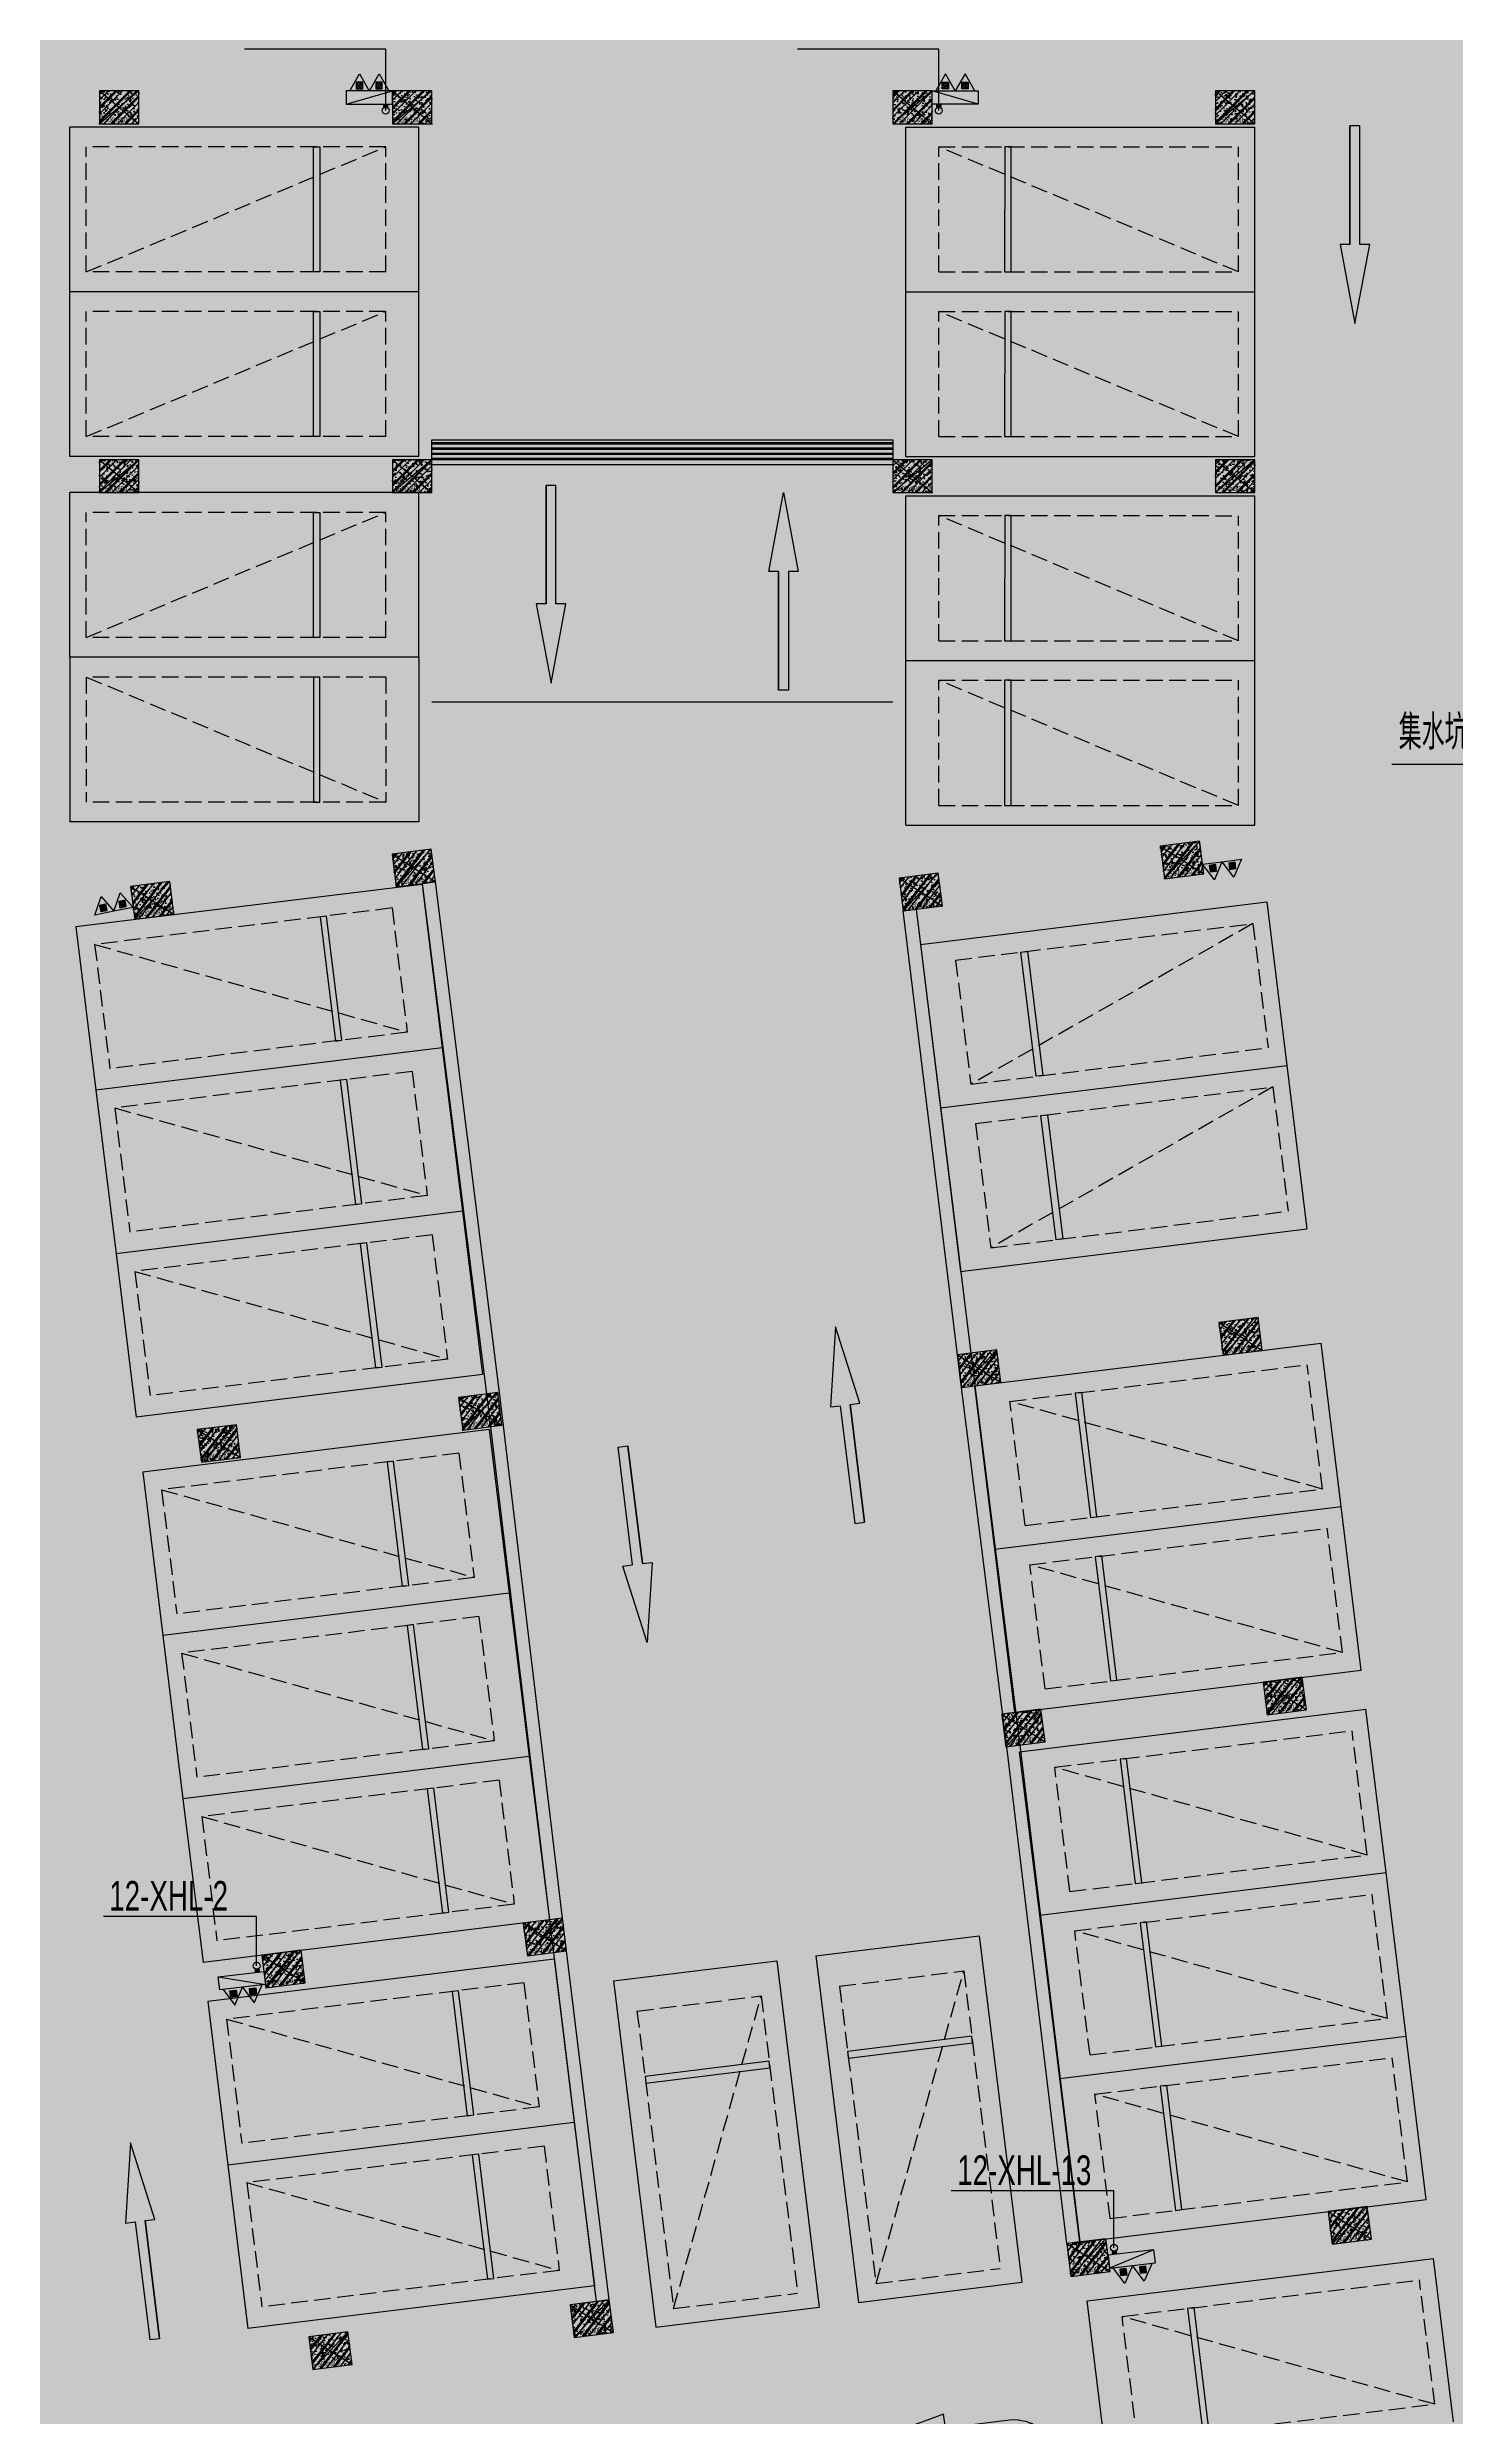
# Model space of a CAD drawing. Extents: x -1338203 to 1886333, y -530034 to 1031844.
# Drawn here: x 804366 to 825756, y -423773 to -387801 of the extents above; entities that cross this region are included whole.
import ezdxf
from ezdxf.enums import TextEntityAlignment as Align

# ---------------------------------------------------------------- set-up
doc = ezdxf.new("R2010")
doc.units = 0
doc.header["$LTSCALE"] = 1000
doc.header["$MEASUREMENT"] = 0
doc.linetypes.add('A-001-平面B2$0$__DASH', pattern=[0.35, 0.25, -0.1])
for name, color, linetype in [('A-001-平面参照B2$0$AUDIT-BAD-LAYER', 7, 'Continuous'), ('A-001-平面参照B2$0$AUDIT_D_210610200414-0', 40, 'Continuous'), ('A-001-平面参照B2$0$减速带', 124, 'Continuous'), ('A-001-车位参照B2$0$减速带', 124, 'Continuous'), ('A-FIRE', 7, 'Continuous'), ('p-a-regular', 5, 'Continuous'), ('S001南区墙柱$0$0S-CW-HATCH', 251, 'Continuous'), ('S001南区墙柱$0$0S-CW-HATCH-UP', 251, 'Continuous'), ('S001南区墙柱$0$S001-墙柱B1_1$0$0S-CC-LINE', 52, 'Continuous'), ('S001南区墙柱$0$S001-墙柱B1_1$0$0S-CW-HATCH-UP', 251, 'Continuous'), ('S001地下二墙柱$0$0S-WS-LINE-UP', 231, 'Continuous'), ('中心线', 42, 'Continuous'), ('地面指向箭头', 7, 'Continuous'), ('坡道线', 7, 'Continuous'), ('负二层消火栓$0$负二层消火栓$0$0P-ACC-FH', 7, 'Continuous'), ('负二层消火栓$0$负二层消火栓$0$0P-DIM-FH', 3, 'Continuous'), ('负二层消火栓$0$负二层消火栓$0$0P-PIPE-FH', 1, 'Continuous'), ('负二层消火栓$0$负二层消火栓$0$0P-VPIPE-FH', 1, 'Continuous'), ('负二层消火栓$0$负二层消火栓$1$0P-EQUIP-FH', 7, 'Continuous'), ('负二层集水坑及排水沟$0$负二层集水坑及排水沟$0$0P-A-LEAD', 3, 'Continuous')]:
    doc.layers.add(name, color=color, linetype=linetype)
doc.layers.add('p-a-regular-deadend', color=6, linetype='Continuous', true_color=0xff00ff)
doc.layers.add('p-a-regular-narrow', color=7, linetype='Continuous', true_color=0x9600ff)
doc.layers.add('p-h-walkable', color=7, linetype='Continuous', lineweight=70, true_color=0xf0f0f0)
doc.layers.add('S001南区墙柱$0$S001-墙柱B1_1$0$0S-A-TIPS', color=10, linetype='Continuous', plot=False)
doc.styles.add('S001南区墙柱$0$S001-墙柱B1_1$0$AAD-S', font='aad-s.shx', dxfattribs={"width": 0.7, "bigfont": 'aad-hztxt.shx'})
doc.styles.add('负二层消火栓$0$负二层消火栓$0$AAD-S', font='aad-s.shx', dxfattribs={"width": 0.7, "bigfont": 'aad-hztxt.shx'})
doc.styles.add('负二层集水坑及排水沟$0$负二层集水坑及排水沟$0$AAD-TXT', font='AAD-TXT.shx', dxfattribs={"width": 0.7, "height": 3, "bigfont": 'AAD-HZTXT.shx'})

# ---------------------------------------------------------------- blocks, each defined once
blk = doc.blocks.new('A-001-平面参照B2')
at = {"layer": 'A-001-平面参照B2$0$减速带'}
h = blk.add_hatch(dxfattribs=at)
h.set_pattern_fill('ANSI31', color=256, scale=50, angle=-225, style=0)
h.set_pattern_definition([(179.999999, (207966.28, -926328.17), (-1e-06, -79.375), [])])
h.paths.add_polyline_path([(50841, -230150), (50841, -230450), (43841, -230450), (43841, -230150)])
h = blk.add_hatch(dxfattribs=at)
h.set_pattern_fill('ANSI31', color=256, scale=50, angle=-225, style=0)
h.set_pattern_definition([(179.999999, (207966.28, -926328.17), (-1e-06, -79.375), [])])
h.paths.add_polyline_path([(50841, -230150), (50841, -230450), (43841, -230450), (43841, -230150)])
h = blk.add_hatch(dxfattribs=at)
h.set_pattern_fill('ANSI31', color=256, scale=50, angle=-225, style=0)
h.set_pattern_definition([(179.999999, (207966.28, -926328.17), (-1e-06, -79.375), [])])
h.paths.add_polyline_path([(50841, -230150), (50841, -230450), (43841, -230450), (43841, -230150)])
h = blk.add_hatch(dxfattribs=at)
h.set_pattern_fill('ANSI31', color=256, scale=50, angle=-225, style=0)
h.set_pattern_definition([(179.999999, (207966.28, -926328.17), (-1e-06, -79.375), [])])
h.paths.add_polyline_path([(50841, -230150), (50841, -230450), (43841, -230450), (43841, -230150)])
at = {"layer": 'A-001-平面参照B2$0$AUDIT-BAD-LAYER'}
blk.add_line((50841, -230526), (43841, -230526), dxfattribs=at)
at = {"layer": 'A-001-平面参照B2$0$AUDIT_D_210610200414-0'}
blk.add_lwpolyline([(43841, -234126), (50841, -234126)], dxfattribs=at)
at = {"layer": 'A-001-平面参照B2$0$减速带'}
blk.add_lwpolyline([(50841, -230150), (50841, -230450), (43841, -230450), (43841, -230150)], close=True, dxfattribs=at)
blk.add_lwpolyline([(50841, -230150), (50841, -230450), (43841, -230450), (43841, -230150)], close=True, dxfattribs=at)
blk.add_lwpolyline([(50841, -230150), (50841, -230450), (43841, -230450), (43841, -230150)], close=True, dxfattribs=at)
blk.add_lwpolyline([(50841, -230150), (50841, -230450), (43841, -230450), (43841, -230150)], close=True, dxfattribs=at)
blk = doc.blocks.new('负二层集水坑及排水沟')
at = {"layer": '负二层集水坑及排水沟$0$负二层集水坑及排水沟$0$0P-A-LEAD'}
blk.add_line((63491, -235078), (58421, -235078), dxfattribs=at)
at = {"layer": '负二层集水坑及排水沟$0$负二层集水坑及排水沟$0$0P-A-LEAD', "color": 7, "style": '负二层集水坑及排水沟$0$负二层集水坑及排水沟$0$AAD-TXT', "width": 0.7}
blk.add_text('集水坑1500*1500*1500(H)', height=525, dxfattribs=at).set_placement((58526, -234851))
blk = doc.blocks.new('负二层消火栓$0$负二层消火栓$1$$TwtSys$00000546')
h = blk.add_hatch()
h.set_pattern_fill('ANSI31', color=256, scale=200, style=0)
h.set_pattern_definition([(45, (-38543.802, -6670.83), (-17.67767, 17.67767), [])])
h.paths.add_polyline_path([(-65, 174), (65, 174), (65, 44), (-65, 44)])
for points in [[(0, 344), (-198, 0), (198, 0)], [(-65, 174), (65, 174), (65, 44), (-65, 44)]]:
    blk.add_lwpolyline(points, close=True)
blk = doc.blocks.new('负二层消火栓$0$负二层消火栓$0$$TwtSys$00000434')
for p, q in [((-0.5, 0.5), (-0.5, -0.5)), ((-0.5, -0.5), (0.5, 0.5)), ((0.5, 0.5), (-0.5, 0.5)), ((0.5, -0.5), (0.5, 0.5)), ((-0.5, -0.5), (0.5, -0.5))]:
    blk.add_line(p, q)
blk.add_solid([(0.5, -0.5), (0.5, 0.5), (-0.5, -0.5)])
blk = doc.blocks.new('负二层消火栓')
at = {"layer": '负二层消火栓$0$负二层消火栓$0$0P-DIM-FH'}
for p, q in [((43141, -224215, 800), (40996, -224215, 800)), ((43141, -225150, 800), (43141, -224215, 800)), ((51541, -224215, 800), (49396, -224215, 800)), ((51541, -225150, 800), (51541, -224215, 800)), ((41180, -252570, 800), (38852, -252570, 800)), ((41180, -253317, 800), (41180, -252570, 800)), ((54201, -256736, -2200), (51731, -256736, -2200)), ((54201, -257599, -2200), (54201, -256736, -2200))]:
    blk.add_line(p, q, dxfattribs=at)
at = {"layer": '负二层消火栓$0$负二层消火栓$0$0P-PIPE-FH', "linetype": 'Continuous', "const_width": 82.5}
for points in [[(43141, -225098), (43141, -225050)], [(51541, -225098), (51541, -225050)], [(41186, -253369), (41192, -253416)]]:
    blk.add_lwpolyline(points, dxfattribs=at)
at = {"layer": '负二层消火栓$0$负二层消火栓$0$0P-PIPE-FH', "linetype": 'Continuous', "const_width": 82.5, "elevation": -3000}
blk.add_lwpolyline([(54207, -257651), (54212, -257698)], dxfattribs=at)
at = {"layer": '负二层消火栓$0$负二层消火栓$0$0P-VPIPE-FH', "linetype": 'Continuous'}
for centre in [(43141, -225150), (51541, -225150), (41180, -253317), (54201, -257599, -3000)]:
    blk.add_circle(centre, 52.5, dxfattribs=at)
at = {"layer": '负二层消火栓$0$负二层消火栓$0$0P-ACC-FH', "zscale": 700}
for p, xscale, yscale, rotation in [((42891, -224950), -700, -200, 180), ((40955, -253544), -700, 200, 186.669974410336), ((54472, -257769, -3000), 700, 200, 186.6699744103553)]:
    blk.add_blockref('负二层消火栓$0$负二层消火栓$0$$TwtSys$00000434', p, dxfattribs=dict(at, xscale=xscale, yscale=yscale, rotation=rotation))
at = {"layer": '负二层消火栓$0$负二层消火栓$0$0P-ACC-FH', "xscale": -700, "yscale": 200, "zscale": 700}
blk.add_blockref('负二层消火栓$0$负二层消火栓$0$$TwtSys$00000434', (51791, -224950), dxfattribs=at)
at = {"layer": '负二层消火栓$0$负二层消火栓$1$0P-EQUIP-FH', "yscale": 0.75, "zscale": 0.75}
for p, xscale in [((42742, -224850, 800), -0.75), ((43040, -224850, 800), -0.75), ((51642, -224850, 800), 0.75), ((51940, -224850, 800), 0.75)]:
    blk.add_blockref('负二层消火栓$0$负二层消火栓$1$$TwtSys$00000546', p, dxfattribs=dict(at, xscale=xscale))
at = {"layer": '负二层消火栓$0$负二层消火栓$1$0P-EQUIP-FH'}
for p, xscale, yscale, zscale, rotation in [((55694, -236572), -0.7499999999999999, 0.7499999999999999, 0.75, 187.1903137647192), ((55990, -236535), -0.7499999999999999, 0.7499999999999999, 0.75, 187.1903137647192), ((38866, -237335), -0.75, 0.75, 0.75, 11.23742529205413), ((39158, -237277), -0.75, 0.75, 0.75, 11.23742529205413), ((40819, -253661, 800), 0.7499999999999999, 0.7499999999999999, 0.7499999999999999, 186.6699744103359), ((41114, -253626, 800), 0.7499999999999999, 0.7499999999999999, 0.7499999999999999, 186.6699744103359), ((54336, -257885, -2200), -0.7499999999999992, 0.7499999999999999, 0.7499999999999999, 186.6699744103553), ((54632, -257851, -2200), -0.7499999999999992, 0.7499999999999999, 0.7499999999999999, 186.6699744103553)]:
    blk.add_blockref('负二层消火栓$0$负二层消火栓$1$$TwtSys$00000546', p, dxfattribs=dict(at, xscale=xscale, yscale=yscale, zscale=zscale, rotation=rotation))
at = {"layer": '负二层消火栓$0$负二层消火栓$0$0P-DIM-FH', "color": 7, "style": '负二层消火栓$0$负二层消火栓$0$AAD-S', "width": 0.7}
for s, p in [('12-XHL-2', (38942, -252480, 800)), ('12-XHL-13', (51821, -256646, -2200))]:
    blk.add_text(s, height=450, dxfattribs=at).set_placement(p)
blk = doc.blocks.new('直行')
at = {"layer": '地面指向箭头'}
blk.add_hatch(color=251, dxfattribs=at).paths.add_polyline_path([(-29241, 4059962), (-29466, 4058762), (-29316, 4058762), (-29316, 4056961), (-29166, 4056961), (-29166, 4058762), (-29016, 4058762)])
at = {"layer": '地面指向箭头', "color": 251}
blk.add_lwpolyline([(-29316, 4058762), (-29316, 4056961), (-29316, 4058762), (-29316, 4058762), (-29466, 4058762), (-29241, 4059962), (-29016, 4058762), (-29166, 4058762), (-29166, 4056961), (-29316, 4056961), (-29316, 4056961)], dxfattribs=at)
blk = doc.blocks.new('JTDT')
at = {"layer": 'A-FIRE'}
h = blk.add_hatch(color=251, dxfattribs=at)
h.dxf.hatch_style = 1
h.paths.add_polyline_path([(189165, 82916), (189162, 82988), (189159, 82988), (189147, 83060), (189144, 83075), (189126, 83123), (189114, 83162), (189105, 83180), (189081, 83230), (189072, 83245), (189057, 83269), (189036, 83299), (189024, 83317), (189021, 83320), (189021, 83323), (188961, 83389), (188893, 83449), (188818, 83500), (188734, 83542), (188650, 83571), (188561, 83586), (188468, 83592), (188378, 83586), (188288, 83571), (188202, 83542), (188118, 83500), (188043, 83449), (187974, 83389), (187915, 83323), (187915, 83320), (187912, 83317), (187900, 83299), (187882, 83269), (187864, 83245), (187858, 83230), (187831, 83180), (187822, 83162), (187810, 83123), (187795, 83075), (187789, 83060), (187777, 82988), (187771, 82916), (187771, 82895), (187771, 82839), (187771, 81938), (187559, 81938), (187559, 81935), (187867, 80625), (187876, 80592), (187882, 80625), (188190, 81935), (187983, 81935), (187983, 81938), (187983, 82839), (187986, 82895), (187989, 82916), (188007, 82988), (188037, 83060), (188046, 83075), (188076, 83123), (188109, 83162), (188124, 83180), (188184, 83230), (188205, 83245), (188247, 83269), (188318, 83299), (188390, 83317), (188441, 83320), (188468, 83323), (188492, 83320), (188543, 83317), (188615, 83299), (188686, 83269), (188728, 83245), (188749, 83230), (188809, 83180), (188824, 83162), (188857, 83123), (188887, 83075), (188896, 83060), (188926, 82988), (188944, 82916), (188947, 82895), (188949, 82839), (188949, 80625), (189168, 80625), (189168, 82839), (189168, 82895)])
at = {"layer": '地面指向箭头', "color": 251, "linetype": 'Continuous'}
blk.add_lwpolyline([(189165, 82916), (189162, 82988), (189159, 82988), (189147, 83060), (189144, 83075), (189126, 83123), (189114, 83162), (189105, 83180), (189081, 83230), (189072, 83245), (189057, 83269), (189036, 83299), (189024, 83317), (189021, 83320), (189021, 83323), (188961, 83389), (188893, 83449), (188818, 83500), (188734, 83542), (188650, 83571), (188561, 83586), (188468, 83592), (188378, 83586), (188288, 83571), (188202, 83542), (188118, 83500), (188043, 83449), (187974, 83389), (187915, 83323), (187915, 83320), (187912, 83317), (187900, 83299), (187882, 83269), (187864, 83245), (187858, 83230), (187831, 83180), (187822, 83162), (187810, 83123), (187795, 83075), (187789, 83060), (187777, 82988), (187771, 82916), (187771, 82895), (187771, 82839), (187771, 81938), (187559, 81938), (187559, 81935), (187867, 80625), (187876, 80592), (187882, 80625), (188190, 81935), (187983, 81935), (187983, 81938), (187983, 82839), (187986, 82895), (187989, 82916), (188007, 82988), (188037, 83060), (188046, 83075), (188076, 83123), (188109, 83162), (188124, 83180), (188184, 83230), (188205, 83245), (188247, 83269), (188318, 83299), (188390, 83317), (188441, 83320), (188468, 83323), (188492, 83320), (188543, 83317), (188615, 83299), (188686, 83269), (188728, 83245), (188749, 83230), (188809, 83180), (188824, 83162), (188857, 83123), (188887, 83075), (188896, 83060), (188926, 82988), (188944, 82916), (188947, 82895), (188949, 82839), (188949, 80625), (189168, 80625), (189168, 82839), (189168, 82895), (189165, 82916)], dxfattribs=at)
blk = doc.blocks.new('A$C3d42903c')
at = {"layer": '中心线', "color": 251, "const_width": 150}
for points in [[(412810, 140948), (412810, 138948)], [(401060, 140359), (401060, 138359)], [(412810, 136948), (412810, 134948)], [(401060, 136474), (401060, 134474)], [(412810, 132948), (412810, 130948)], [(401060, 132044), (401060, 130044)], [(392086, 106058), (391842, 108043)]]:
    blk.add_lwpolyline(points, dxfattribs=at)
at = {"layer": '坡道线', "color": 251, "const_width": 150}
for points in [[(397689, 128743), (400329, 107249)], [(401165, 128542), (403127, 112566)], [(404642, 128341), (407129, 108082)], [(401468, 126082), (403083, 126977), (404871, 126470)], [(401529, 125585), (403144, 126481), (404932, 125973)], [(398071, 125635), (399856, 125156), (401468, 126082)], [(401589, 125089), (403205, 125985), (404993, 125477)], [(398132, 125138), (399916, 124660), (401529, 125585)], [(398193, 124642), (399977, 124164), (401589, 125089)], [(401955, 122111), (403571, 123007), (405359, 122499)], [(402016, 121615), (403632, 122511), (405420, 122003)], [(398559, 121664), (400343, 121186), (401955, 122111)], [(402077, 121119), (403693, 122015), (405481, 121507)], [(398620, 121168), (400404, 120690), (402016, 121615)], [(398681, 120672), (400465, 120194), (402077, 121119)], [(402443, 118141), (404058, 119037), (405846, 118529)], [(402504, 117645), (404119, 118541), (405907, 118033)], [(399046, 117694), (400831, 117216), (402443, 118141)], [(402564, 117149), (404180, 118045), (405968, 117537)], [(399107, 117198), (400892, 116720), (402504, 117645)], [(399168, 116702), (400952, 116223), (402564, 117149)], [(402869, 114667), (404485, 115563), (406273, 115055)], [(402930, 114171), (404546, 115067), (406334, 114559)], [(399473, 114220), (401257, 113742), (402869, 114667)], [(402991, 113675), (404607, 114571), (406395, 114063)], [(399534, 113724), (401318, 113246), (402930, 114171)], [(399595, 113228), (401379, 112750), (402991, 113675)]]:
    blk.add_lwpolyline(points, dxfattribs=at)
at = {"layer": '地面指向箭头', "color": 251, "xscale": -1}
for p, rotation in [((440821, 4197207), 180), ((428611, 4191749), 180), ((869453, -3911249), 6.99998202985796), ((858745, -3923640), 6.999982029857957)]:
    blk.add_blockref('直行', p, dxfattribs=dict(at, rotation=rotation))
at = {"layer": '地面指向箭头', "color": 251}
blk.add_blockref('直行', (432142, -3925280), dxfattribs=at)
for name, p, rotation in [('直行', (-122853, 4143369), 186.9982289800739), ('JTDT', (301149, 281678), 276.9999963989623)]:
    blk.add_blockref(name, p, dxfattribs=dict(at, rotation=rotation))
blk = doc.blocks.new('S001南区墙柱$0$AAD_BLOCK_20230215093950878')
at = {"layer": 'S001南区墙柱$0$0S-CW-HATCH'}
h = blk.add_hatch(color=256, dxfattribs=at)
h.dxf.hatch_style = 1
h.paths.add_polyline_path([(-300, -250), (300, -250), (300, 250), (-300, 250)])
at = {"layer": 'S001南区墙柱$0$0S-CW-HATCH-UP'}
h = blk.add_hatch(dxfattribs=at)
h.set_pattern_fill('钢筋混凝土', color=256, scale=30, pattern_type=2)
h.set_pattern_definition([(45, (-42203.53, -84001.15), (-106.06602, 106.06602), []), (50, (-42203.53, -84001.15), (215.17805, -18.82564), [22.5, -247.5]), (355, (-42203.53, -84001.15), (-41.6254, 225.65764), [18, -198]), (100.4514, (-42185.6, -84002.72), (173.5528, 206.83186), [19.12206, -210.34263]), (46.1842, (-42203.53, -83941.15), (320.1723, -49.6557), [33.75, -371.25]), (96.6356, (-42176.85, -83945.3), (280.3988, 292.2354), [28.6831, -315.5139]), (351.1842, (-42203.53, -83941.15), (280.3986, 292.2356), [27, -297]), (21, (-42173.53, -83956.15), (179.0721, -120.78567), [22.5, -247.5]), (326, (-42173.53, -83956.15), (72.9946, 217.545), [18, -198]), (71.4514, (-42158.6, -83966.21), (252.0668, 96.75915), [19.12206, -210.34263]), (37.5, (-42203.53, -84001.15), (3.647957, 99.868156), [1.5, -195.6, 1.5, -201, 1.5, -198.75]), (7.5, (-42203.53, -84001.15), (78.92086, 118.32351), [1.5, -114.6, 1.5, -191.1, 1.5, -75.75]), (327.5, (-42270.43, -84001.15), (160.14673, -6.76646), [1.5, -75, 1.5, -234, 1.5, -310.5]), (317.5, (-42300.43, -84001.15), (174.95585, 30.0315), [1.5, -97.5, 1.5, -155.4, 1.5, -220.5])])
h.paths.add_polyline_path([(-300, -250), (300, -250), (300, 250), (-300, 250)])
at = {"layer": 'S001南区墙柱$0$S001-墙柱B1_1$0$0S-CW-HATCH-UP', "transparency": 33554661}
h = blk.add_hatch(dxfattribs=at)
h.set_pattern_fill('钢筋混凝土', color=0, scale=30)
h.set_pattern_definition([(45, (48108.52, -15514.205), (-53.03301, 53.03301), []), (50, (48108.52, -15514.2), (215.17805, -18.82564), [22.5, -247.5]), (355, (48108.52, -15514.2), (-41.6254, 225.6576), [18, -198]), (100.4514, (48126.45, -15515.77), (173.5528, 206.8319), [19.1221, -210.3426]), (46.1842, (48108.52, -15454.2), (320.1723, -49.6557), [33.75, -371.25]), (96.6356, (48135.2, -15458.34), (280.3988, 292.2354), [28.683, -315.514]), (351.1842, (48108.52, -15454.2), (280.3986, 292.2356), [27, -297]), (21, (48138.52, -15469.2), (179.0721, -120.78567), [22.5, -247.5]), (326, (48138.52, -15469.2), (72.9946, 217.545), [18, -198]), (71.4514, (48153.44, -15479.27), (252.0668, 96.75915), [19.1221, -210.3426]), (37.5, (48108.52, -15514.205), (3.64796, 99.86816), [0, -195.6, 0, -201, 0, -198.75]), (7.5, (48108.52, -15514.2), (78.92086, 118.32351), [0, -114.6, 0, -191.1, 0, -75.75]), (327.5, (48041.62, -15514.205), (160.14673, -6.76646), [0, -75, 0, -234, 0, -310.5]), (317.5, (48011.62, -15514.2), (174.95585, 30.0315), [0, -97.5, 0, -155.4, 0, -220.5])])
h.paths.add_polyline_path([(-300, -250), (300, -250), (300, 250), (-300, 250)])
at = {"layer": 'S001南区墙柱$0$S001-墙柱B1_1$0$0S-A-TIPS'}
for p, q in [((-300, 250), (300, -250)), ((300, 250), (-300, -250))]:
    blk.add_line(p, q, dxfattribs=at)
at = {"layer": 'S001南区墙柱$0$S001-墙柱B1_1$0$0S-CC-LINE'}
blk.add_lwpolyline([(-300, -250), (300, -250), (300, 250), (-300, 250)], close=True, dxfattribs=at)
at = {"layer": 'S001南区墙柱$0$S001-墙柱B1_1$0$0S-A-TIPS', "style": 'S001南区墙柱$0$S001-墙柱B1_1$0$AAD-S', "width": 0.7}
blk.add_text('500x600', height=75, dxfattribs=at).set_placement((-45, -187), align=Align.MIDDLE_CENTER)

msp = doc.modelspace()

# ---------------------------------------------------------------- hatches: boundary and pattern name
at = {"ltscale": 0.002}
h = msp.add_hatch(color=251, dxfattribs=at)
h.dxf.hatch_style = 1
h.paths.add_polyline_path([(810259.3, -400472.6), (810060.9, -400497.5), (811035.1, -408246.1), (811991.5, -416228.9), (812703.2, -422023.1), (812901.7, -421998.7), (812190.1, -416204.8), (811233.7, -408221.7)])
h = msp.add_hatch(color=251, dxfattribs=at)
h.dxf.hatch_style = 1
h.paths.add_polyline_path([(819849.7, -421147.2), (818939.5, -413601.8), (818253.5, -408146.1), (817365, -400911.4), (817563.5, -400886.5), (818452, -408121.5), (819138, -413577.3), (820050.5, -421121.9)])
at = {"layer": 'A-001-车位参照B2$0$减速带'}
h = msp.add_hatch(dxfattribs=at)
h.set_pattern_fill('ANSI31', color=256, scale=50, angle=-225, style=0)
h.set_pattern_definition([(179.999999, (974331.65, -1089938.8), (-1e-06, -79.375), [])])
h.paths.add_polyline_path([(817206.6, -393760.6), (817206.6, -394060.6), (810206.6, -394060.6), (810206.6, -393760.6)])
at = {"layer": 'p-h-walkable', "ltscale": 0.002}
h = msp.add_hatch(color=256, dxfattribs=at)
h.dxf.hatch_style = 1
h.paths.add_polyline_path([(728556.4, -320761.3), (728556.4, -348211.5), (746356.3, -348211.5), (750916.3, -338175), (842896.3, -338175), (843211.3, -349155), (839116.3, -349155), (839116.3, -377051.5), (864906.4, -377051.5), (864906.4, -390806.6), (875856.3, -395571.5), (875856.3, -404751.5), (834560.3, -404751.5), (839142.7, -442064.3), (869465.2, -438340.4), (871163.2, -452166.5), (873704.1, -451854.5), (877328.6, -464960.4), (761876, -479139.1), (761132.9, -468418.3), (764950.6, -465209), (763252.8, -451384.3), (799242.4, -446964.4), (793807.3, -404751.5), (750756.3, -404751.5), (751556.3, -388855), (648066.6, -388604.4), (648066.6, -380374.4), (641016.6, -380374.4), (641512.3, -365348.2), (660006.6, -364574.4), (660306.6, -340846.8), (656406.6, -340846.8), (656406.6, -336396.8), (656656.4, -340532.4), (656406.4, -332417.4), (712156.4, -332417.4), (712080.9, -320761.3)])

# ---------------------------------------------------------------- linework, layer by layer
for p, q in [((810006.4, -389010.4), (804706.4, -389010.9)), ((804706.6, -391510.9), (804706.4, -389010.9)), ((810006.6, -391510.4), (810006.4, -389010.4)), ((817406.6, -391510.4), (817406.8, -389010.4)), ((817406.8, -389010.4), (822706.8, -389010.9)), ((822706.6, -391510.9), (822706.8, -389010.9)), ((810006.4, -391510.4), (804706.4, -391510.9)), ((804706.6, -394010.9), (804706.4, -391510.9)), ((810006.6, -391510.4), (804706.6, -391510.9)), ((810006.6, -394010.4), (810006.4, -391510.4)), ((817406.6, -394010.4), (817406.8, -391510.4)), ((817406.6, -391510.4), (822706.6, -391510.9)), ((817406.8, -391510.4), (822706.8, -391510.9)), ((822706.6, -394010.9), (822706.8, -391510.9)), ((810006.6, -394010.4), (804706.6, -394010.9)), ((817406.6, -394010.4), (822706.6, -394010.9)), ((810006.4, -394560.4), (804706.4, -394560.9)), ((804706.6, -397060.9), (804706.4, -394560.9)), ((810006.6, -397060.4), (810006.4, -394560.4)), ((817406.6, -397110.4), (817406.8, -394610.4)), ((817406.8, -394610.4), (822706.8, -394610.9)), ((822706.6, -397110.9), (822706.8, -394610.9)), ((804706.6, -397060.9), (804706.4, -399560.9)), ((810006.6, -397060.4), (804706.6, -397060.9)), ((810006.6, -397061.4), (804706.6, -397060.9)), ((810006.6, -397061.4), (810006.4, -399561.4)), ((817406.5, -399610.4), (817406.7, -397110.4)), ((817406.6, -397110.4), (822706.6, -397110.9)), ((817406.7, -397110.4), (822706.7, -397110.9)), ((822706.5, -399610.9), (822706.7, -397110.9)), ((810006.4, -399561.4), (804706.4, -399560.9)), ((817406.5, -399610.4), (822706.5, -399610.9)), ((810060.8, -400508.9), (804800.3, -401154.5)), ((810060.8, -400508.9), (810365.3, -402990.3)), ((817627.8, -401421.9), (822888.2, -400775.5)), ((822888.2, -400775.5), (823193.1, -403256.9)), ((804800.3, -401154.5), (805104.8, -403635.8)), ((817627.8, -401421.9), (817932.7, -403903.3)), ((810365.3, -402990.3), (805104.8, -403635.8)), ((810365.4, -402990.3), (805104.9, -403635.8)), ((810365.4, -402990.3), (810669.9, -405471.7)), ((817932.4, -403903.3), (823192.9, -403256.9)), ((817932.7, -403903.3), (823193.1, -403256.9)), ((823192.9, -403256.9), (823497.8, -405738.2)), ((805104.9, -403635.8), (805409.4, -406117.2)), ((817932.4, -403903.3), (818237.3, -406384.6)), ((810669.9, -405471.7), (805409.4, -406117.2)), ((810670.2, -405471.7), (805409.6, -406117.2)), ((810670.2, -405471.7), (810974.7, -407953)), ((818237.3, -406384.6), (823497.8, -405738.2)), ((805409.6, -406117.2), (805714.1, -408598.6)), ((818451.9, -408121.2), (823712.5, -407475.7)), ((824017, -409957.1), (823712.5, -407475.7)), ((810974.7, -407953), (805714.1, -408598.6)), ((818756.4, -410602.6), (818451.9, -408121.2)), ((811077.4, -408786.8), (805816.9, -409432.3)), ((811077.4, -408786.8), (811381.9, -411268.2)), ((805816.9, -409432.3), (806121.4, -411913.7)), ((818756.4, -410602.6), (824017, -409957.1)), ((818756.7, -410602.6), (824017.2, -409957)), ((824321.7, -412438.4), (824017.2, -409957)), ((819061.2, -413084), (818756.7, -410602.6)), ((811381.9, -411268.2), (806121.4, -411913.7)), ((811382.2, -411268.1), (806121.6, -411913.7)), ((811382.2, -411268.1), (811686.7, -413749.5)), ((806121.6, -411913.7), (806426.1, -414395.1)), ((819061.2, -413084), (824321.7, -412438.4)), ((819134, -413678.2), (824394.5, -413032.6)), ((824699, -415514), (824394.5, -413032.6)), ((819438.5, -416159.6), (819134, -413678.2)), ((811686.7, -413749.5), (806426.1, -414395.1)), ((811686.9, -413749.5), (806426.4, -414395)), ((811686.9, -413749.5), (811991.4, -416230.9)), ((806426.4, -414395), (806730.9, -416876.4)), ((819438.5, -416159.6), (824699, -415514)), ((819438.7, -416159.5), (824699.3, -415514)), ((825003.7, -417995.4), (824699.3, -415514)), ((819743.2, -418640.9), (819438.7, -416159.5)), ((811991.4, -416230.9), (806730.9, -416876.4)), ((816040.5, -416778.5), (818521.8, -416473.8)), ((818521.8, -416473.8), (819167.7, -421734.3)), ((812065.1, -416826.3), (806804.6, -417471.9)), ((812065.1, -416826.3), (812369.6, -419307.7)), ((812963.6, -417156.6), (815445, -416852)), ((815445, -416852), (816090.9, -422112.5)), ((816040.5, -416778.5), (816686.3, -422039)), ((812963.6, -417156.6), (813609.5, -422417.1)), ((806804.6, -417471.9), (807109.1, -419953.3)), ((819743.2, -418640.9), (825003.7, -417995.4)), ((819743.4, -418640.9), (825004, -417995.3)), ((825308.5, -420476.7), (825004, -417995.3)), ((820047.9, -421122.3), (819743.4, -418640.9)), ((812369.6, -419307.7), (807109.1, -419953.3)), ((812369.9, -419307.7), (807109.3, -419953.2)), ((812369.9, -419307.7), (812674.4, -421789.1)), ((807109.3, -419953.2), (807413.8, -422434.6)), ((820047.9, -421122.3), (825308.5, -420476.7)), ((820157.9, -422015.6), (825418.4, -421370)), ((825722.9, -423851.4), (825418.4, -421370)), ((812674.4, -421789.1), (807413.8, -422434.6)), ((816686.3, -422039), (819167.7, -421734.3)), ((813609.5, -422417.1), (816090.9, -422112.5)), ((820462.4, -424497), (820157.9, -422015.6))]:
    msp.add_line(p, q)
at = {"linetype": 'A-001-平面B2$0$__DASH'}
for p, q in [((809506.4, -389310.4), (804956.4, -389310.8)), ((804956.6, -391210.8), (804956.4, -389310.8)), ((809506.6, -391210.4), (809506.4, -389310.4)), ((817906.6, -391210.4), (817906.8, -389310.4)), ((817906.8, -389310.4), (822456.8, -389310.8)), ((822456.6, -391210.8), (822456.8, -389310.8)), ((809506.6, -391210.4), (804956.6, -391210.8)), ((817906.6, -391210.4), (822456.6, -391210.8)), ((809506.4, -391810.4), (804956.4, -391810.8)), ((804956.6, -393710.8), (804956.4, -391810.8)), ((809506.6, -393710.4), (809506.4, -391810.4)), ((817906.6, -393710.4), (817906.8, -391810.4)), ((817906.8, -391810.4), (822456.8, -391810.8)), ((822456.6, -393710.8), (822456.8, -391810.8)), ((809506.6, -393710.4), (804956.6, -393710.8)), ((817906.6, -393710.4), (822456.6, -393710.8)), ((809506.4, -394860.4), (804956.4, -394860.8)), ((804956.6, -396760.8), (804956.4, -394860.8)), ((809506.6, -396760.4), (809506.4, -394860.4)), ((817906.6, -396810.4), (817906.8, -394910.4)), ((817906.8, -394910.4), (822456.8, -394910.8)), ((822456.6, -396810.8), (822456.8, -394910.8)), ((809506.6, -396760.4), (804956.6, -396760.8)), ((817906.6, -396810.4), (822456.6, -396810.8)), ((804956.6, -397360.9), (804956.4, -399260.9)), ((809506.6, -397361.4), (804956.6, -397360.9)), ((809506.6, -397361.4), (809506.4, -399261.4)), ((817906.5, -399310.4), (817906.7, -397410.4)), ((817906.7, -397410.4), (822456.7, -397410.8)), ((822456.5, -399310.8), (822456.7, -397410.8)), ((809506.4, -399261.4), (804956.4, -399260.9)), ((817906.5, -399310.4), (822456.5, -399310.8)), ((809601.1, -400867.6), (805084.9, -401421.8)), ((809601.1, -400867.6), (809832.5, -402753.4)), ((805084.9, -401421.8), (805316.4, -403307.6)), ((818160.6, -401658.7), (822676.7, -401103.8)), ((822676.7, -401103.8), (822908.4, -402989.6)), ((818160.6, -401658.7), (818392.4, -403544.5)), ((809832.5, -402753.4), (805316.4, -403307.6)), ((818392.4, -403544.5), (822908.4, -402989.6)), ((809905.7, -403349), (805389.6, -403903.1)), ((809905.7, -403349), (810137.1, -405234.8)), ((818465.3, -404140.1), (822981.3, -403585.1)), ((822981.3, -403585.1), (823213.1, -405471)), ((805389.6, -403903.1), (805621, -405789)), ((818465.3, -404140.1), (818697, -406025.9)), ((810137.1, -405234.8), (805621, -405789)), ((818697, -406025.9), (823213.1, -405471)), ((810210.4, -405830.3), (805694.3, -406384.5)), ((810210.4, -405830.3), (810441.8, -407716.2)), ((805694.3, -406384.5), (805925.7, -408270.4)), ((810441.8, -407716.2), (805925.7, -408270.4)), ((818984.7, -408358.1), (823500.9, -407803.9)), ((823732.3, -409689.8), (823500.9, -407803.9)), ((819216.2, -410243.9), (818984.7, -408358.1)), ((810617.7, -409145.4), (806101.6, -409699.6)), ((810617.7, -409145.4), (810849.1, -411031.3)), ((806101.6, -409699.6), (806333, -411585.5)), ((819216.2, -410243.9), (823732.3, -409689.8)), ((819289.5, -410839.4), (823805.6, -410285.3)), ((824037, -412171.1), (823805.6, -410285.3)), ((810849.1, -411031.3), (806333, -411585.5)), ((819520.9, -412725.3), (819289.5, -410839.4)), ((810922.4, -411626.8), (806406.3, -412181)), ((810922.4, -411626.8), (811153.8, -413512.7)), ((806406.3, -412181), (806637.7, -414066.8)), ((819520.9, -412725.3), (824037, -412171.1)), ((811153.8, -413512.7), (806637.7, -414066.8)), ((819666.8, -413915), (824182.9, -413360.8)), ((824414.3, -415246.7), (824182.9, -413360.8)), ((819898.2, -415800.9), (819666.8, -413915)), ((811227.2, -414108.2), (806711, -414662.3)), ((811227.2, -414108.2), (811458.6, -415994)), ((806711, -414662.3), (806942.5, -416548.2)), ((819898.2, -415800.9), (824414.3, -415246.7)), ((811458.6, -415994), (806942.5, -416548.2)), ((819971.5, -416396.4), (824487.7, -415842.2)), ((824719.1, -417728.1), (824487.7, -415842.2)), ((820202.9, -418282.2), (819971.5, -416396.4)), ((811605.4, -417185), (807089.3, -417739.2)), ((811605.4, -417185), (811836.8, -419070.9)), ((816399.2, -417238.2), (818285, -417006.6)), ((816399.2, -417238.2), (816953.6, -421754.3)), ((818285, -417006.6), (818839.5, -421522.7)), ((813322.3, -417616.3), (815208.2, -417384.8)), ((813322.3, -417616.3), (813876.8, -422132.4)), ((815208.2, -417384.8), (815762.6, -421900.9)), ((807089.3, -417739.2), (807320.7, -419625)), ((820202.9, -418282.2), (824719.1, -417728.1)), ((820276.3, -418877.7), (824792.4, -418323.6)), ((825023.8, -420209.4), (824792.4, -418323.6)), ((811836.8, -419070.9), (807320.7, -419625)), ((820507.7, -420763.6), (820276.3, -418877.7)), ((811910.1, -419666.4), (807394, -420220.5)), ((811910.1, -419666.4), (812141.5, -421552.2)), ((807394, -420220.5), (807625.4, -422106.4)), ((820507.7, -420763.6), (825023.8, -420209.4)), ((812141.5, -421552.2), (807625.4, -422106.4)), ((816953.6, -421754.3), (818839.5, -421522.7)), ((813876.8, -422132.4), (815762.6, -421900.9)), ((820690.7, -422252.4), (825206.8, -421698.3)), ((825438.3, -423584.1), (825206.8, -421698.3)), ((820922.1, -424138.3), (820690.7, -422252.4)), ((820922.1, -424138.3), (825438.3, -423584.1))]:
    msp.add_line(p, q, dxfattribs=at)
for points in [[(804956.6, -391210.8), (809506.4, -389310.4)], [(822456.6, -391210.8), (817906.8, -389310.4)], [(804956.6, -393710.8), (809506.4, -391810.4)], [(822456.6, -393710.8), (817906.8, -391810.4)], [(804956.6, -396760.8), (809506.4, -394860.4)], [(822456.6, -396810.8), (817906.8, -394910.4)], [(804956.6, -397360.9), (809506.4, -399261.4)], [(822456.5, -399310.8), (817906.7, -397410.4)], [(805084.9, -401421.8), (809832.5, -402753.4)], [(822676.7, -401103.8), (818392.4, -403544.5)], [(822981.3, -403585.1), (818697, -406025.9)], [(805389.6, -403903.1), (810137.1, -405234.8)], [(805694.3, -406384.5), (810441.8, -407716.2)], [(823732.3, -409689.8), (818984.7, -408358.1)], [(806101.6, -409699.6), (810849.1, -411031.3)], [(824037, -412171.1), (819289.5, -410839.4)], [(806406.3, -412181), (811153.8, -413512.7)], [(824414.3, -415246.7), (819666.8, -413915)], [(806711, -414662.3), (811458.6, -415994)], [(824719.1, -417728.1), (819971.5, -416396.4)], [(816953.6, -421754.3), (818285, -417006.6)], [(813876.8, -422132.4), (815208.2, -417384.8)], [(807089.3, -417739.2), (811836.8, -419070.9)], [(825023.8, -420209.4), (820276.3, -418877.7)], [(807394, -420220.5), (812141.5, -421552.2)], [(825438.3, -423584.1), (820690.7, -422252.4)]]:
    msp.add_lwpolyline(points, dxfattribs=at)
for points in [[(808506.4, -389310.5), (808506.6, -391210.5), (808406.6, -391210.5), (808406.4, -389310.5)], [(818906.8, -389310.5), (818906.6, -391210.5), (819006.6, -391210.5), (819006.8, -389310.5)], [(808506.4, -391810.5), (808506.6, -393710.5), (808406.6, -393710.5), (808406.4, -391810.5)], [(818906.8, -391810.5), (818906.6, -393710.5), (819006.6, -393710.5), (819006.8, -391810.5)], [(808506.4, -394860.5), (808506.6, -396760.5), (808406.6, -396760.5), (808406.4, -394860.5)], [(818906.8, -394910.5), (818906.6, -396810.5), (819006.6, -396810.5), (819006.8, -394910.5)], [(808506.4, -399261.3), (808506.6, -397361.3), (808406.6, -397361.3), (808406.4, -399261.3)], [(818906.7, -397410.5), (818906.5, -399310.5), (819006.5, -399310.5), (819006.7, -397410.5)], [(808839.9, -402875.2), (808608.5, -400989.4), (808509.3, -401001.6), (808740.7, -402887.4)], [(819384.9, -403422.6), (819153.2, -401536.7), (819252.4, -401524.5), (819484.1, -403410.4)], [(809144.5, -405356.6), (808913.1, -403470.8), (808813.9, -403482.9), (809045.3, -405368.8)], [(819689.6, -405903.9), (819457.8, -404018.1), (819557.1, -404005.9), (819788.8, -405891.7)], [(809449.3, -407838), (809217.9, -405952.1), (809118.6, -405964.3), (809350, -407850.2)], [(819977.3, -408236.3), (820208.7, -410122.1), (820308, -410110), (820076.5, -408224.1)], [(809856.6, -411153.1), (809625.1, -409267.2), (809525.9, -409279.4), (809757.3, -411165.3)], [(820282, -410717.6), (820513.4, -412603.5), (820612.7, -412591.3), (820381.3, -410705.5)], [(810161.3, -413634.5), (809929.9, -411748.6), (809830.6, -411760.8), (810062, -413646.6)], [(820659.3, -413793.2), (820890.8, -415679.1), (820990, -415666.9), (820758.6, -413781.1)], [(810466, -416115.8), (810234.6, -414230), (810135.4, -414242.1), (810366.8, -416128)], [(820964.1, -416274.6), (821195.5, -418160.4), (821294.8, -418148.3), (821063.3, -416262.4)], [(810844.3, -419192.7), (810612.8, -417306.8), (810513.6, -417319), (810745, -419204.8)], [(818406.9, -417999.2), (816521, -418230.7), (816533.2, -418330), (818419.1, -418098.4)], [(815330, -418377.3), (813444.2, -418608.9), (813456.4, -418708.1), (815342.2, -418476.6)], [(821268.8, -418755.9), (821500.2, -420641.8), (821599.5, -420629.6), (821368.1, -418743.8)], [(811149, -421674), (810917.6, -419788.2), (810818.3, -419800.3), (811049.7, -421686.2)], [(821683.3, -422130.6), (821914.7, -424016.5), (822013.9, -424004.3), (821782.5, -422118.5)]]:
    msp.add_lwpolyline(points, close=True)
at = {"layer": 'A-001-车位参照B2$0$减速带'}
msp.add_lwpolyline([(817206.6, -393760.6), (817206.6, -394060.6), (810206.6, -394060.6), (810206.6, -393760.6)], close=True, dxfattribs=at)
at = {"layer": 'p-a-regular', "ltscale": 0.002, "const_width": 1000}
for points in [[(804956.5, -390260.8), (809506.5, -390260.4)], [(822456.7, -390260.8), (817906.7, -390260.4)], [(804956.5, -392760.8), (809506.5, -392760.4)], [(822456.7, -392760.8), (817906.7, -392760.4)], [(804956.5, -395810.8), (809506.5, -395810.4)], [(822456.7, -395860.8), (817906.7, -395860.4)], [(804956.5, -398310.9), (809506.5, -398311.4)], [(822456.6, -398360.8), (817906.6, -398360.4)], [(805200.7, -402364.7), (809716.8, -401810.5)], [(822792.5, -402046.7), (818276.5, -402601.6)], [(823097.2, -404528), (818581.2, -405083)], [(805810, -407327.4), (810326.1, -406773.2)], [(823616.6, -408746.8), (819100.4, -409301)], [(806217.3, -410642.6), (810733.4, -410088.4)], [(823921.3, -411228.2), (819405.2, -411782.4)], [(824298.6, -414303.8), (819782.5, -414858)], [(806826.7, -415605.3), (811342.9, -415051.1)], [(807205, -418682.1), (811721.1, -418127.9)], [(824908.1, -419266.5), (820392, -419820.7)], [(807509.7, -421163.5), (812025.8, -420609.3)], [(825322.5, -422641.2), (820806.4, -423195.4)]]:
    msp.add_lwpolyline(points, dxfattribs=at)
at = {"layer": 'p-a-regular-deadend', "ltscale": 0.002, "const_width": 1000}
for points in [[(817896.6, -421638.5), (817342.1, -417122.4)], [(814819.7, -422016.6), (814265.2, -417500.5)]]:
    msp.add_lwpolyline(points, dxfattribs=at)
at = {"layer": 'p-a-regular-narrow', "ltscale": 0.002, "const_width": 1000}
for points in [[(805505.3, -404846.1), (810021.4, -404291.9)], [(806522, -413123.9), (811038.1, -412569.7)], [(824603.4, -416785.1), (820087.2, -417339.3)]]:
    msp.add_lwpolyline(points, dxfattribs=at)
at = {"layer": 'S001地下二墙柱$0$0S-WS-LINE-UP', "color": 3}
msp.add_lwpolyline([(810259.3, -400472.6), (810060.9, -400497.5), (810060.9, -400497.5), (810060.9, -400497.5), (811035.1, -408246.1), (811991.5, -416228.9), (812703.2, -422023.1), (812901.7, -421998.7), (812190.1, -416204.8), (811233.7, -408221.7), (810259.3, -400472.6), (810259.3, -400472.6), (810259.3, -400472.6)], dxfattribs=at)
msp.add_lwpolyline([(819849.7, -421147.2), (818939.5, -413601.8), (818253.5, -408146.1), (817365, -400911.4), (817365, -400911.4), (817563.5, -400886.5), (817563.5, -400886.5), (818452, -408121.5), (819138, -413577.3), (820050.5, -421121.9)], close=True, dxfattribs=at)

# ---------------------------------------------------------------- block references
at = {"ltscale": 0.002}
for name, p in [('负二层集水坑及排水沟', (766365.4, -163610.9)), ('负二层消火栓', (766365.4, -163610.9)), ('A$C3d42903c', (412646.2, -529238.7))]:
    msp.add_blockref(name, p, dxfattribs=at)
for name, p in [('A-001-平面参照B2', (766365.4, -163610.9)), ('S001南区墙柱$0$AAD_BLOCK_20230215093950878', (805456.6, -388710.9)), ('S001南区墙柱$0$AAD_BLOCK_20230215093950878', (809906.6, -388710.9)), ('S001南区墙柱$0$AAD_BLOCK_20230215093950878', (817506.6, -388710.9)), ('S001南区墙柱$0$AAD_BLOCK_20230215093950878', (822406.6, -388710.9)), ('S001南区墙柱$0$AAD_BLOCK_20230215093950878', (805456.6, -394310.9)), ('S001南区墙柱$0$AAD_BLOCK_20230215093950878', (809906.6, -394310.9)), ('S001南区墙柱$0$AAD_BLOCK_20230215093950878', (817506.6, -394310.9)), ('S001南区墙柱$0$AAD_BLOCK_20230215093950878', (822406.6, -394310.9))]:
    msp.add_blockref(name, p)
at = {"rotation": 7.166417273599052}
for p in [(809930.5, -400262), (821601.7, -400138.4), (817631.5, -400626), (805960.3, -400749.5), (822490.2, -407373.1), (818520, -407860.7), (810941.8, -408510.4), (806971.6, -408997.9), (823161.4, -412830.6), (819191.2, -413318.2), (811923.6, -416490.2), (807953.5, -416977.8), (824148.7, -420870.2), (820178.6, -421357.8), (812635.2, -422284.2), (808665.1, -422771.7)]:
    msp.add_blockref('S001南区墙柱$0$AAD_BLOCK_20230215093950878', p, dxfattribs=at)

doc.saveas('drawing.dxf')
